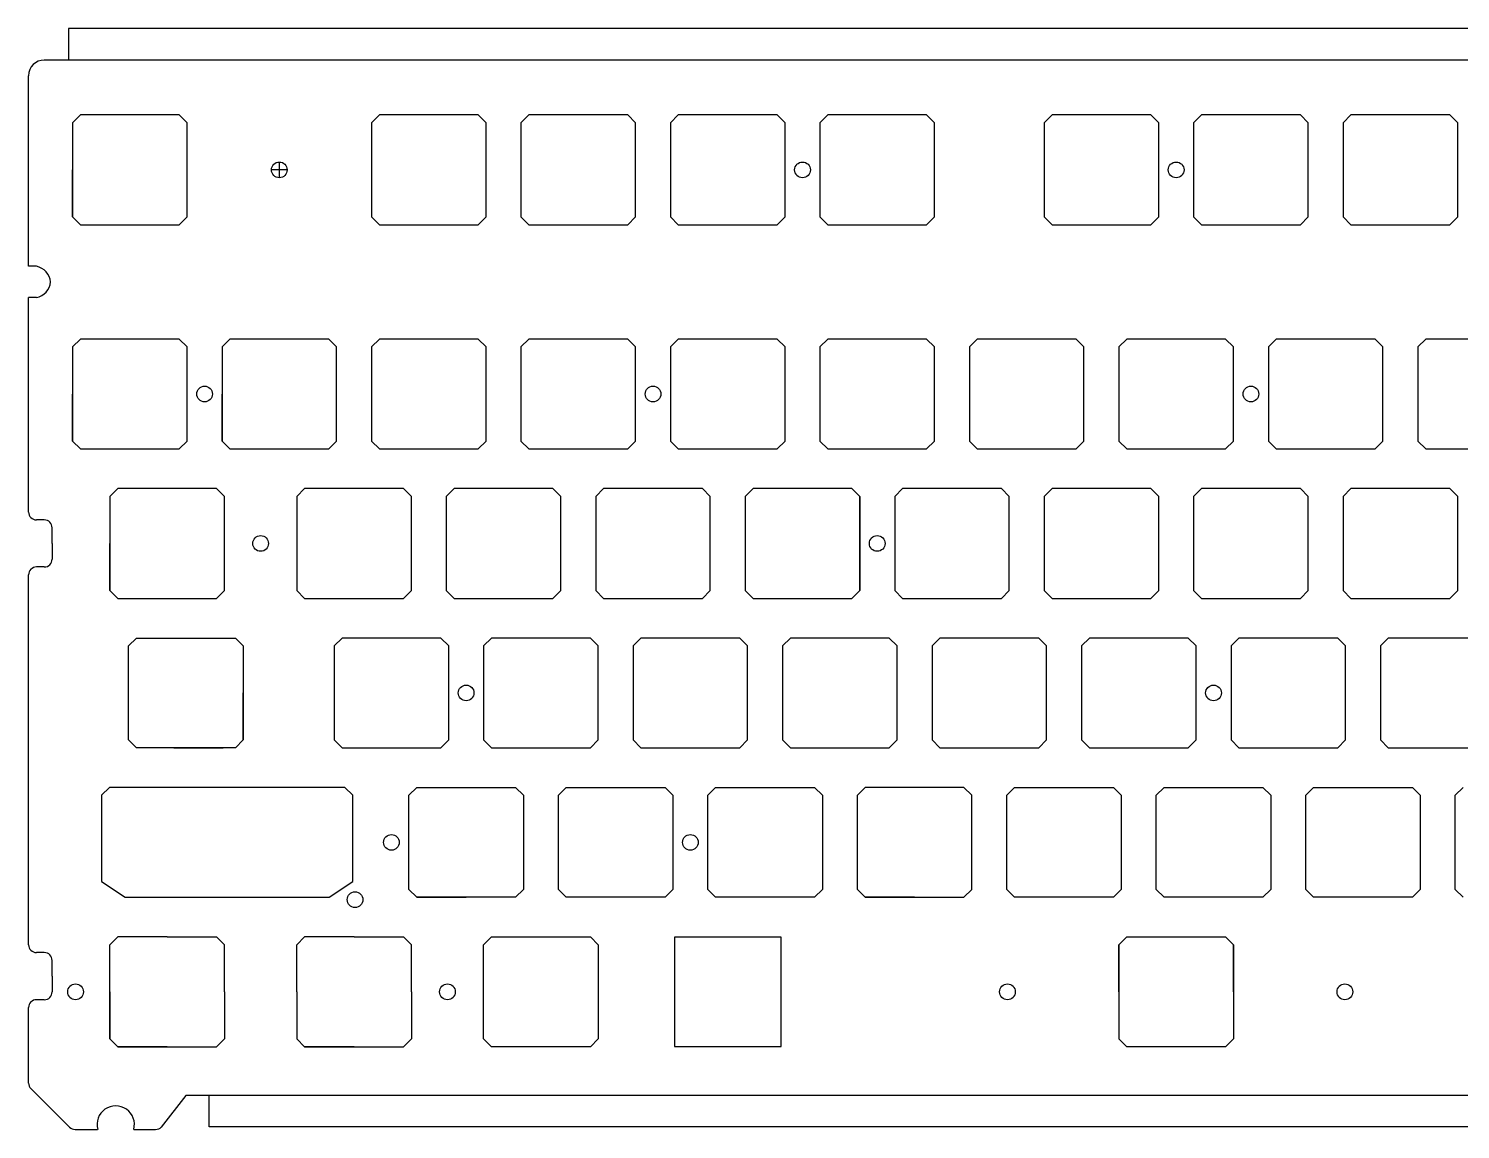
# Model space of a CAD drawing. Header units: millimetres. Extents: x 16 to 375, y 31 to 171.
# Drawn here: x 15.7 to 198.1, y 31 to 171.3 of the extents above; entities that cross this region are included whole.
import ezdxf

# ---------------------------------------------------------------- set-up
doc = ezdxf.new("R2010")
doc.units = ezdxf.units.MM
doc.layers.add('可见 (ISO)', color=7, linetype='Continuous', lineweight=35)

msp = doc.modelspace()

# ---------------------------------------------------------------- linework, layer by layer
at = {"color": 7, "true_color": 0xffffff}
for p, q in [((369.74, 171.32), (20.76, 171.32)), ((20.76, 171.32), (20.76, 167.32)), ((372.84, 167.32), (17.66, 167.32)), ((15.66, 141.03), (15.66, 165.32)), ((48.61, 153.32), (46.61, 153.32)), ((47.61, 154.32), (47.61, 152.32)), ((22.26, 146.32), (34.86, 146.32)), ((22.26, 146.32), (34.86, 146.32)), ((22.26, 146.32), (34.86, 146.32)), ((16.67, 141.03), (15.66, 141.03)), ((15.66, 109.7), (15.66, 137.03)), ((16.67, 137.03), (15.66, 137.03)), ((49.84, 111.7), (49.84, 99.7)), ((121.59, 111.7), (121.59, 99.7)), ((17.66, 108.7), (16.66, 108.7)), ((18.66, 105.7), (18.66, 107.7)), ((18.66, 105.7), (18.66, 103.7)), ((17.66, 102.7), (16.66, 102.7)), ((15.66, 54.55), (15.66, 101.7)), ((28.41, 92.65), (29.41, 93.65)), ((28.41, 92.65), (29.41, 93.65)), ((28.41, 90.65), (28.41, 92.65)), ((28.41, 90.65), (28.41, 92.65)), ((42.01, 79.65), (29.41, 79.65)), ((42.01, 79.65), (29.41, 79.65)), ((37.25, 79.65), (30.95, 79.65)), ((37.25, 79.65), (30.95, 79.65)), ((34.17, 79.65), (40.47, 79.65)), ((34.17, 79.65), (40.47, 79.65)), ((42.01, 79.65), (35.71, 79.65)), ((42.01, 79.65), (35.71, 79.65)), ((55.6, 79.65), (61.9, 79.65)), ((55.6, 79.65), (61.9, 79.65)), ((65.12, 60.6), (71.42, 60.6)), ((65.12, 60.6), (71.42, 60.6)), ((65.12, 60.6), (71.42, 60.6)), ((65.12, 60.6), (71.42, 60.6)), ((65.12, 60.6), (71.42, 60.6)), ((65.12, 60.6), (71.42, 60.6)), ((27.02, 55.55), (26.02, 54.55)), ((29.02, 55.55), (27.02, 55.55)), ((111.56, 55.5), (97.96, 55.5)), ((97.96, 55.5), (97.96, 41.6)), ((111.56, 41.6), (111.56, 55.5)), ((17.66, 53.55), (16.66, 53.55)), ((26.02, 52.55), (26.02, 54.55)), ((18.66, 50.55), (18.66, 52.55)), ((18.66, 50.55), (18.66, 48.55)), ((17.66, 47.55), (16.66, 47.55)), ((15.66, 36.93), (15.66, 46.55)), ((27.02, 41.55), (33.32, 41.55)), ((30.94, 41.55), (35.71, 41.55)), ((50.84, 41.55), (57.14, 41.55)), ((50.84, 41.55), (57.14, 41.55)), ((50.84, 41.55), (57.14, 41.55)), ((97.96, 41.6), (111.56, 41.6)), ((20.87, 31.31), (15.96, 36.23)), ((35.68, 35.35), (32.56, 31.32)), ((354.82, 35.35), (35.68, 35.35)), ((38.68, 31.35), (38.68, 35.35)), ((21.58, 31.02), (24.46, 31.02)), ((29.06, 31.02), (31.85, 31.02)), ((351.82, 31.35), (38.68, 31.35))]:
    msp.add_line(p, q, dxfattribs=at)
at = {"color": 7, "linetype": 'Continuous'}
for p, q in [((22.26, 160.32), (21.26, 159.32)), ((22.26, 160.32), (21.26, 159.32)), ((22.26, 160.32), (21.26, 159.32)), ((21.26, 159.32), (21.26, 147.32)), ((21.26, 159.32), (21.26, 147.32)), ((21.26, 159.32), (21.26, 147.32)), ((34.86, 160.32), (22.26, 160.32)), ((34.86, 160.32), (22.26, 160.32)), ((34.86, 160.32), (22.26, 160.32)), ((35.86, 159.32), (34.86, 160.32)), ((35.86, 159.32), (34.86, 160.32)), ((35.86, 159.32), (34.86, 160.32)), ((35.86, 147.32), (35.86, 159.32)), ((35.86, 147.32), (35.86, 159.32)), ((35.86, 147.32), (35.86, 159.32)), ((60.36, 160.32), (59.36, 159.32)), ((60.36, 160.32), (59.36, 159.32)), ((60.36, 160.32), (59.36, 159.32)), ((59.36, 159.32), (59.36, 147.32)), ((59.36, 159.32), (59.36, 147.32)), ((59.36, 159.32), (59.36, 147.32)), ((72.96, 160.32), (60.36, 160.32)), ((72.96, 160.32), (60.36, 160.32)), ((72.96, 160.32), (60.36, 160.32)), ((73.96, 159.32), (72.96, 160.32)), ((73.96, 159.32), (72.96, 160.32)), ((73.96, 159.32), (72.96, 160.32)), ((73.96, 147.32), (73.96, 159.32)), ((73.96, 147.32), (73.96, 159.32)), ((73.96, 147.32), (73.96, 159.32)), ((79.41, 160.32), (78.41, 159.32)), ((79.41, 160.32), (78.41, 159.32)), ((79.41, 160.32), (78.41, 159.32)), ((78.41, 159.32), (78.41, 147.32)), ((78.41, 159.32), (78.41, 147.32)), ((78.41, 159.32), (78.41, 147.32)), ((92.01, 160.32), (79.41, 160.32)), ((92.01, 160.32), (79.41, 160.32)), ((92.01, 160.32), (79.41, 160.32)), ((93.01, 159.32), (92.01, 160.32)), ((93.01, 159.32), (92.01, 160.32)), ((93.01, 159.32), (92.01, 160.32)), ((93.01, 147.32), (93.01, 159.32)), ((93.01, 147.32), (93.01, 159.32)), ((93.01, 147.32), (93.01, 159.32)), ((98.46, 160.32), (97.46, 159.32)), ((98.46, 160.32), (97.46, 159.32)), ((98.46, 160.32), (97.46, 159.32)), ((97.46, 159.32), (97.46, 147.32)), ((97.46, 159.32), (97.46, 147.32)), ((97.46, 159.32), (97.46, 147.32)), ((111.06, 160.32), (98.46, 160.32)), ((111.06, 160.32), (98.46, 160.32)), ((111.06, 160.32), (98.46, 160.32)), ((112.06, 159.32), (111.06, 160.32)), ((112.06, 159.32), (111.06, 160.32)), ((112.06, 159.32), (111.06, 160.32)), ((112.06, 147.32), (112.06, 159.32)), ((112.06, 147.32), (112.06, 159.32)), ((112.06, 147.32), (112.06, 159.32)), ((117.51, 160.32), (116.51, 159.32)), ((117.51, 160.32), (116.51, 159.32)), ((117.51, 160.32), (116.51, 159.32)), ((116.51, 159.32), (116.51, 147.32)), ((116.51, 159.32), (116.51, 147.32)), ((116.51, 159.32), (116.51, 147.32)), ((130.11, 160.32), (117.51, 160.32)), ((130.11, 160.32), (117.51, 160.32)), ((130.11, 160.32), (117.51, 160.32)), ((131.11, 159.32), (130.11, 160.32)), ((131.11, 159.32), (130.11, 160.32)), ((131.11, 159.32), (130.11, 160.32)), ((131.11, 147.32), (131.11, 159.32)), ((131.11, 147.32), (131.11, 159.32)), ((131.11, 147.32), (131.11, 159.32)), ((146.09, 160.32), (145.09, 159.32)), ((146.09, 160.32), (145.09, 159.32)), ((146.09, 160.32), (145.09, 159.32)), ((145.09, 159.32), (145.09, 147.32)), ((145.09, 159.32), (145.09, 147.32)), ((145.09, 159.32), (145.09, 147.32)), ((158.69, 160.32), (146.09, 160.32)), ((158.69, 160.32), (146.09, 160.32)), ((158.69, 160.32), (146.09, 160.32)), ((159.69, 159.32), (158.69, 160.32)), ((159.69, 159.32), (158.69, 160.32)), ((159.69, 159.32), (158.69, 160.32)), ((159.69, 147.32), (159.69, 159.32)), ((159.69, 147.32), (159.69, 159.32)), ((159.69, 147.32), (159.69, 159.32)), ((165.14, 160.32), (164.14, 159.32)), ((165.14, 160.32), (164.14, 159.32)), ((165.14, 160.32), (164.14, 159.32)), ((164.14, 159.32), (164.14, 147.32)), ((164.14, 159.32), (164.14, 147.32)), ((164.14, 159.32), (164.14, 147.32)), ((177.74, 160.32), (165.14, 160.32)), ((177.74, 160.32), (165.14, 160.32)), ((177.74, 160.32), (165.14, 160.32)), ((178.74, 159.32), (177.74, 160.32)), ((178.74, 159.32), (177.74, 160.32)), ((178.74, 159.32), (177.74, 160.32)), ((178.74, 147.32), (178.74, 159.32)), ((178.74, 147.32), (178.74, 159.32)), ((178.74, 147.32), (178.74, 159.32)), ((184.19, 160.32), (183.19, 159.32)), ((184.19, 160.32), (183.19, 159.32)), ((184.19, 160.32), (183.19, 159.32)), ((183.19, 159.32), (183.19, 147.32)), ((183.19, 159.32), (183.19, 147.32)), ((183.19, 159.32), (183.19, 147.32)), ((196.79, 160.32), (184.19, 160.32)), ((196.79, 160.32), (184.19, 160.32)), ((196.79, 160.32), (184.19, 160.32)), ((197.79, 159.32), (196.79, 160.32)), ((197.79, 159.32), (196.79, 160.32)), ((197.79, 159.32), (196.79, 160.32)), ((197.79, 147.32), (197.79, 159.32)), ((197.79, 147.32), (197.79, 159.32)), ((197.79, 147.32), (197.79, 159.32)), ((21.26, 147.32), (22.26, 146.32)), ((21.26, 147.32), (22.26, 146.32)), ((21.26, 147.32), (22.26, 146.32)), ((34.86, 146.32), (35.86, 147.32)), ((34.86, 146.32), (35.86, 147.32)), ((34.86, 146.32), (35.86, 147.32)), ((59.36, 147.32), (60.36, 146.32)), ((59.36, 147.32), (60.36, 146.32)), ((59.36, 147.32), (60.36, 146.32)), ((60.36, 146.32), (72.96, 146.32)), ((60.36, 146.32), (72.96, 146.32)), ((60.36, 146.32), (72.96, 146.32)), ((72.96, 146.32), (73.96, 147.32)), ((72.96, 146.32), (73.96, 147.32)), ((72.96, 146.32), (73.96, 147.32)), ((78.41, 147.32), (79.41, 146.32)), ((78.41, 147.32), (79.41, 146.32)), ((78.41, 147.32), (79.41, 146.32)), ((79.41, 146.32), (92.01, 146.32)), ((79.41, 146.32), (92.01, 146.32)), ((79.41, 146.32), (92.01, 146.32)), ((92.01, 146.32), (93.01, 147.32)), ((92.01, 146.32), (93.01, 147.32)), ((92.01, 146.32), (93.01, 147.32)), ((97.46, 147.32), (98.46, 146.32)), ((97.46, 147.32), (98.46, 146.32)), ((97.46, 147.32), (98.46, 146.32)), ((98.46, 146.32), (111.06, 146.32)), ((98.46, 146.32), (111.06, 146.32)), ((98.46, 146.32), (111.06, 146.32)), ((111.06, 146.32), (112.06, 147.32)), ((111.06, 146.32), (112.06, 147.32)), ((111.06, 146.32), (112.06, 147.32)), ((116.51, 147.32), (117.51, 146.32)), ((116.51, 147.32), (117.51, 146.32)), ((116.51, 147.32), (117.51, 146.32)), ((117.51, 146.32), (130.11, 146.32)), ((117.51, 146.32), (130.11, 146.32)), ((117.51, 146.32), (130.11, 146.32)), ((130.11, 146.32), (131.11, 147.32)), ((130.11, 146.32), (131.11, 147.32)), ((130.11, 146.32), (131.11, 147.32)), ((145.09, 147.32), (146.09, 146.32)), ((145.09, 147.32), (146.09, 146.32)), ((145.09, 147.32), (146.09, 146.32)), ((146.09, 146.32), (158.69, 146.32)), ((146.09, 146.32), (158.69, 146.32)), ((146.09, 146.32), (158.69, 146.32)), ((158.69, 146.32), (159.69, 147.32)), ((158.69, 146.32), (159.69, 147.32)), ((158.69, 146.32), (159.69, 147.32)), ((164.14, 147.32), (165.14, 146.32)), ((164.14, 147.32), (165.14, 146.32)), ((164.14, 147.32), (165.14, 146.32)), ((165.14, 146.32), (177.74, 146.32)), ((165.14, 146.32), (177.74, 146.32)), ((165.14, 146.32), (177.74, 146.32)), ((177.74, 146.32), (178.74, 147.32)), ((177.74, 146.32), (178.74, 147.32)), ((177.74, 146.32), (178.74, 147.32)), ((183.19, 147.32), (184.19, 146.32)), ((183.19, 147.32), (184.19, 146.32)), ((183.19, 147.32), (184.19, 146.32)), ((184.19, 146.32), (196.79, 146.32)), ((184.19, 146.32), (196.79, 146.32)), ((184.19, 146.32), (196.79, 146.32)), ((196.79, 146.32), (197.79, 147.32)), ((196.79, 146.32), (197.79, 147.32)), ((196.79, 146.32), (197.79, 147.32)), ((22.26, 131.75), (21.26, 130.75)), ((22.26, 131.75), (21.26, 130.75)), ((22.26, 131.75), (21.26, 130.75)), ((34.86, 131.75), (22.26, 131.75)), ((34.86, 131.75), (22.26, 131.75)), ((34.86, 131.75), (22.26, 131.75)), ((35.86, 130.75), (34.86, 131.75)), ((35.86, 130.75), (34.86, 131.75)), ((35.86, 130.75), (34.86, 131.75)), ((41.31, 131.75), (40.31, 130.75)), ((41.31, 131.75), (40.31, 130.75)), ((41.31, 131.75), (40.31, 130.75)), ((53.91, 131.75), (41.31, 131.75)), ((53.91, 131.75), (41.31, 131.75)), ((53.91, 131.75), (41.31, 131.75)), ((54.91, 130.75), (53.91, 131.75)), ((54.91, 130.75), (53.91, 131.75)), ((54.91, 130.75), (53.91, 131.75)), ((60.36, 131.75), (59.36, 130.75)), ((60.36, 131.75), (59.36, 130.75)), ((60.36, 131.75), (59.36, 130.75)), ((72.96, 131.75), (60.36, 131.75)), ((72.96, 131.75), (60.36, 131.75)), ((72.96, 131.75), (60.36, 131.75)), ((73.96, 130.75), (72.96, 131.75)), ((73.96, 130.75), (72.96, 131.75)), ((73.96, 130.75), (72.96, 131.75)), ((79.41, 131.75), (78.41, 130.75)), ((79.41, 131.75), (78.41, 130.75)), ((79.41, 131.75), (78.41, 130.75)), ((92.01, 131.75), (79.41, 131.75)), ((92.01, 131.75), (79.41, 131.75)), ((92.01, 131.75), (79.41, 131.75)), ((93.01, 130.75), (92.01, 131.75)), ((93.01, 130.75), (92.01, 131.75)), ((93.01, 130.75), (92.01, 131.75)), ((98.46, 131.75), (97.46, 130.75)), ((98.46, 131.75), (97.46, 130.75)), ((98.46, 131.75), (97.46, 130.75)), ((111.06, 131.75), (98.46, 131.75)), ((111.06, 131.75), (98.46, 131.75)), ((111.06, 131.75), (98.46, 131.75)), ((112.06, 130.75), (111.06, 131.75)), ((112.06, 130.75), (111.06, 131.75)), ((112.06, 130.75), (111.06, 131.75)), ((117.51, 131.75), (116.51, 130.75)), ((117.51, 131.75), (116.51, 130.75)), ((117.51, 131.75), (116.51, 130.75)), ((130.11, 131.75), (117.51, 131.75)), ((130.11, 131.75), (117.51, 131.75)), ((130.11, 131.75), (117.51, 131.75)), ((131.11, 130.75), (130.11, 131.75)), ((131.11, 130.75), (130.11, 131.75)), ((131.11, 130.75), (130.11, 131.75)), ((136.56, 131.75), (135.56, 130.75)), ((136.56, 131.75), (135.56, 130.75)), ((136.56, 131.75), (135.56, 130.75)), ((149.16, 131.75), (136.56, 131.75)), ((149.16, 131.75), (136.56, 131.75)), ((149.16, 131.75), (136.56, 131.75)), ((150.16, 130.75), (149.16, 131.75)), ((150.16, 130.75), (149.16, 131.75)), ((150.16, 130.75), (149.16, 131.75)), ((155.61, 131.75), (154.61, 130.75)), ((155.61, 131.75), (154.61, 130.75)), ((155.61, 131.75), (154.61, 130.75)), ((168.21, 131.75), (155.61, 131.75)), ((168.21, 131.75), (155.61, 131.75)), ((168.21, 131.75), (155.61, 131.75)), ((169.21, 130.75), (168.21, 131.75)), ((169.21, 130.75), (168.21, 131.75)), ((169.21, 130.75), (168.21, 131.75)), ((174.66, 131.75), (173.66, 130.75)), ((174.66, 131.75), (173.66, 130.75)), ((174.66, 131.75), (173.66, 130.75)), ((187.26, 131.75), (174.66, 131.75)), ((187.26, 131.75), (174.66, 131.75)), ((187.26, 131.75), (174.66, 131.75)), ((188.26, 130.75), (187.26, 131.75)), ((188.26, 130.75), (187.26, 131.75)), ((188.26, 130.75), (187.26, 131.75)), ((193.71, 131.75), (192.71, 130.75)), ((193.71, 131.75), (192.71, 130.75)), ((193.71, 131.75), (192.71, 130.75)), ((206.31, 131.75), (193.71, 131.75)), ((206.31, 131.75), (193.71, 131.75)), ((206.31, 131.75), (193.71, 131.75)), ((21.26, 130.75), (21.26, 118.75)), ((21.26, 130.75), (21.26, 118.75)), ((21.26, 130.75), (21.26, 118.75)), ((35.86, 118.75), (35.86, 130.75)), ((35.86, 118.75), (35.86, 130.75)), ((35.86, 118.75), (35.86, 130.75)), ((40.31, 130.75), (40.31, 118.75)), ((40.31, 130.75), (40.31, 118.75)), ((40.31, 130.75), (40.31, 118.75)), ((54.91, 118.75), (54.91, 130.75)), ((54.91, 118.75), (54.91, 130.75)), ((54.91, 118.75), (54.91, 130.75)), ((59.36, 130.75), (59.36, 118.75)), ((59.36, 130.75), (59.36, 118.75)), ((59.36, 130.75), (59.36, 118.75)), ((73.96, 118.75), (73.96, 130.75)), ((73.96, 118.75), (73.96, 130.75)), ((73.96, 118.75), (73.96, 130.75)), ((78.41, 130.75), (78.41, 118.75)), ((78.41, 130.75), (78.41, 118.75)), ((78.41, 130.75), (78.41, 118.75)), ((93.01, 118.75), (93.01, 130.75)), ((93.01, 118.75), (93.01, 130.75)), ((93.01, 118.75), (93.01, 130.75)), ((97.46, 130.75), (97.46, 118.75)), ((97.46, 130.75), (97.46, 118.75)), ((97.46, 130.75), (97.46, 118.75)), ((112.06, 118.75), (112.06, 130.75)), ((112.06, 118.75), (112.06, 130.75)), ((112.06, 118.75), (112.06, 130.75)), ((116.51, 130.75), (116.51, 118.75)), ((116.51, 130.75), (116.51, 118.75)), ((116.51, 130.75), (116.51, 118.75)), ((131.11, 118.75), (131.11, 130.75)), ((131.11, 118.75), (131.11, 130.75)), ((131.11, 118.75), (131.11, 130.75)), ((135.56, 130.75), (135.56, 118.75)), ((135.56, 130.75), (135.56, 118.75)), ((135.56, 130.75), (135.56, 118.75)), ((150.16, 118.75), (150.16, 130.75)), ((150.16, 118.75), (150.16, 130.75)), ((150.16, 118.75), (150.16, 130.75)), ((154.61, 130.75), (154.61, 118.75)), ((154.61, 130.75), (154.61, 118.75)), ((154.61, 130.75), (154.61, 118.75)), ((169.21, 118.75), (169.21, 130.75)), ((169.21, 118.75), (169.21, 130.75)), ((169.21, 118.75), (169.21, 130.75)), ((173.66, 130.75), (173.66, 118.75)), ((173.66, 130.75), (173.66, 118.75)), ((173.66, 130.75), (173.66, 118.75)), ((188.26, 118.75), (188.26, 130.75)), ((188.26, 118.75), (188.26, 130.75)), ((188.26, 118.75), (188.26, 130.75)), ((192.71, 130.75), (192.71, 118.75)), ((192.71, 130.75), (192.71, 118.75)), ((192.71, 130.75), (192.71, 118.75)), ((21.26, 118.75), (22.26, 117.75)), ((21.26, 118.75), (22.26, 117.75)), ((21.26, 118.75), (22.26, 117.75)), ((34.86, 117.75), (35.86, 118.75)), ((34.86, 117.75), (35.86, 118.75)), ((34.86, 117.75), (35.86, 118.75)), ((40.31, 118.75), (41.31, 117.75)), ((40.31, 118.75), (41.31, 117.75)), ((40.31, 118.75), (41.31, 117.75)), ((53.91, 117.75), (54.91, 118.75)), ((53.91, 117.75), (54.91, 118.75)), ((53.91, 117.75), (54.91, 118.75)), ((59.36, 118.75), (60.36, 117.75)), ((59.36, 118.75), (60.36, 117.75)), ((59.36, 118.75), (60.36, 117.75)), ((72.96, 117.75), (73.96, 118.75)), ((72.96, 117.75), (73.96, 118.75)), ((72.96, 117.75), (73.96, 118.75)), ((78.41, 118.75), (79.41, 117.75)), ((78.41, 118.75), (79.41, 117.75)), ((78.41, 118.75), (79.41, 117.75)), ((92.01, 117.75), (93.01, 118.75)), ((92.01, 117.75), (93.01, 118.75)), ((92.01, 117.75), (93.01, 118.75)), ((97.46, 118.75), (98.46, 117.75)), ((97.46, 118.75), (98.46, 117.75)), ((97.46, 118.75), (98.46, 117.75)), ((111.06, 117.75), (112.06, 118.75)), ((111.06, 117.75), (112.06, 118.75)), ((111.06, 117.75), (112.06, 118.75)), ((116.51, 118.75), (117.51, 117.75)), ((116.51, 118.75), (117.51, 117.75)), ((116.51, 118.75), (117.51, 117.75)), ((130.11, 117.75), (131.11, 118.75)), ((130.11, 117.75), (131.11, 118.75)), ((130.11, 117.75), (131.11, 118.75)), ((135.56, 118.75), (136.56, 117.75)), ((135.56, 118.75), (136.56, 117.75)), ((135.56, 118.75), (136.56, 117.75)), ((149.16, 117.75), (150.16, 118.75)), ((149.16, 117.75), (150.16, 118.75)), ((149.16, 117.75), (150.16, 118.75)), ((154.61, 118.75), (155.61, 117.75)), ((154.61, 118.75), (155.61, 117.75)), ((154.61, 118.75), (155.61, 117.75)), ((168.21, 117.75), (169.21, 118.75)), ((168.21, 117.75), (169.21, 118.75)), ((168.21, 117.75), (169.21, 118.75)), ((173.66, 118.75), (174.66, 117.75)), ((173.66, 118.75), (174.66, 117.75)), ((173.66, 118.75), (174.66, 117.75)), ((187.26, 117.75), (188.26, 118.75)), ((187.26, 117.75), (188.26, 118.75)), ((187.26, 117.75), (188.26, 118.75)), ((192.71, 118.75), (193.71, 117.75)), ((192.71, 118.75), (193.71, 117.75)), ((192.71, 118.75), (193.71, 117.75)), ((22.26, 117.75), (34.86, 117.75)), ((22.26, 117.75), (34.86, 117.75)), ((22.26, 117.75), (34.86, 117.75)), ((41.31, 117.75), (53.91, 117.75)), ((41.31, 117.75), (53.91, 117.75)), ((41.31, 117.75), (53.91, 117.75)), ((60.36, 117.75), (72.96, 117.75)), ((60.36, 117.75), (72.96, 117.75)), ((60.36, 117.75), (72.96, 117.75)), ((79.41, 117.75), (92.01, 117.75)), ((79.41, 117.75), (92.01, 117.75)), ((79.41, 117.75), (92.01, 117.75)), ((98.46, 117.75), (111.06, 117.75)), ((98.46, 117.75), (111.06, 117.75)), ((98.46, 117.75), (111.06, 117.75)), ((117.51, 117.75), (130.11, 117.75)), ((117.51, 117.75), (130.11, 117.75)), ((117.51, 117.75), (130.11, 117.75)), ((136.56, 117.75), (149.16, 117.75)), ((136.56, 117.75), (149.16, 117.75)), ((136.56, 117.75), (149.16, 117.75)), ((155.61, 117.75), (168.21, 117.75)), ((155.61, 117.75), (168.21, 117.75)), ((155.61, 117.75), (168.21, 117.75)), ((174.66, 117.75), (187.26, 117.75)), ((174.66, 117.75), (187.26, 117.75)), ((174.66, 117.75), (187.26, 117.75)), ((193.71, 117.75), (206.31, 117.75)), ((193.71, 117.75), (206.31, 117.75)), ((193.71, 117.75), (206.31, 117.75)), ((27.02, 112.7), (26.02, 111.7)), ((27.02, 112.7), (26.02, 111.7)), ((27.02, 112.7), (26.02, 111.7)), ((26.02, 111.7), (26.02, 99.7)), ((26.02, 111.7), (26.02, 99.7)), ((26.02, 111.7), (26.02, 99.7)), ((39.62, 112.7), (27.02, 112.7)), ((39.62, 112.7), (27.02, 112.7)), ((39.62, 112.7), (27.02, 112.7)), ((40.62, 111.7), (39.62, 112.7)), ((40.62, 111.7), (39.62, 112.7)), ((40.62, 111.7), (39.62, 112.7)), ((40.62, 99.7), (40.62, 111.7)), ((40.62, 99.7), (40.62, 111.7)), ((40.62, 99.7), (40.62, 111.7)), ((50.84, 112.7), (49.84, 111.7)), ((50.84, 112.7), (49.84, 111.7)), ((50.84, 112.7), (49.84, 111.7)), ((49.84, 111.7), (49.84, 99.7)), ((49.84, 111.7), (49.84, 99.7)), ((63.44, 112.7), (50.84, 112.7)), ((63.44, 112.7), (50.84, 112.7)), ((63.44, 112.7), (50.84, 112.7)), ((64.44, 111.7), (63.44, 112.7)), ((64.44, 111.7), (63.44, 112.7)), ((64.44, 111.7), (63.44, 112.7)), ((64.44, 99.7), (64.44, 111.7)), ((64.44, 99.7), (64.44, 111.7)), ((64.44, 99.7), (64.44, 111.7)), ((69.89, 112.7), (68.89, 111.7)), ((69.89, 112.7), (68.89, 111.7)), ((69.89, 112.7), (68.89, 111.7)), ((68.89, 111.7), (68.89, 99.7)), ((68.89, 111.7), (68.89, 99.7)), ((68.89, 111.7), (68.89, 99.7)), ((82.49, 112.7), (69.89, 112.7)), ((82.49, 112.7), (69.89, 112.7)), ((82.49, 112.7), (69.89, 112.7)), ((83.49, 111.7), (82.49, 112.7)), ((83.49, 111.7), (82.49, 112.7)), ((83.49, 111.7), (82.49, 112.7)), ((83.49, 99.7), (83.49, 111.7)), ((83.49, 99.7), (83.49, 111.7)), ((83.49, 99.7), (83.49, 111.7)), ((88.94, 112.7), (87.94, 111.7)), ((88.94, 112.7), (87.94, 111.7)), ((88.94, 112.7), (87.94, 111.7)), ((87.94, 111.7), (87.94, 99.7)), ((87.94, 111.7), (87.94, 99.7)), ((87.94, 111.7), (87.94, 99.7)), ((101.54, 112.7), (88.94, 112.7)), ((101.54, 112.7), (88.94, 112.7)), ((101.54, 112.7), (88.94, 112.7)), ((102.54, 111.7), (101.54, 112.7)), ((102.54, 111.7), (101.54, 112.7)), ((102.54, 111.7), (101.54, 112.7)), ((102.54, 99.7), (102.54, 111.7)), ((102.54, 99.7), (102.54, 111.7)), ((102.54, 99.7), (102.54, 111.7)), ((107.99, 112.7), (106.99, 111.7)), ((107.99, 112.7), (106.99, 111.7)), ((107.99, 112.7), (106.99, 111.7)), ((106.99, 111.7), (106.99, 99.7)), ((106.99, 111.7), (106.99, 99.7)), ((106.99, 111.7), (106.99, 99.7)), ((120.59, 112.7), (107.99, 112.7)), ((120.59, 112.7), (107.99, 112.7)), ((120.59, 112.7), (107.99, 112.7)), ((121.59, 111.7), (120.59, 112.7)), ((121.59, 111.7), (120.59, 112.7)), ((121.59, 111.7), (120.59, 112.7)), ((121.59, 99.7), (121.59, 111.7)), ((121.59, 99.7), (121.59, 111.7)), ((127.04, 112.7), (126.04, 111.7)), ((127.04, 112.7), (126.04, 111.7)), ((127.04, 112.7), (126.04, 111.7)), ((126.04, 111.7), (126.04, 99.7)), ((126.04, 111.7), (126.04, 99.7)), ((126.04, 111.7), (126.04, 99.7)), ((139.64, 112.7), (127.04, 112.7)), ((139.64, 112.7), (127.04, 112.7)), ((139.64, 112.7), (127.04, 112.7)), ((140.64, 111.7), (139.64, 112.7)), ((140.64, 111.7), (139.64, 112.7)), ((140.64, 111.7), (139.64, 112.7)), ((140.64, 99.7), (140.64, 111.7)), ((140.64, 99.7), (140.64, 111.7)), ((140.64, 99.7), (140.64, 111.7)), ((146.09, 112.7), (145.09, 111.7)), ((146.09, 112.7), (145.09, 111.7)), ((146.09, 112.7), (145.09, 111.7)), ((145.09, 111.7), (145.09, 99.7)), ((145.09, 111.7), (145.09, 99.7)), ((145.09, 111.7), (145.09, 99.7)), ((158.69, 112.7), (146.09, 112.7)), ((158.69, 112.7), (146.09, 112.7)), ((158.69, 112.7), (146.09, 112.7)), ((159.69, 111.7), (158.69, 112.7)), ((159.69, 111.7), (158.69, 112.7)), ((159.69, 111.7), (158.69, 112.7)), ((159.69, 99.7), (159.69, 111.7)), ((159.69, 99.7), (159.69, 111.7)), ((159.69, 99.7), (159.69, 111.7)), ((165.14, 112.7), (164.14, 111.7)), ((165.14, 112.7), (164.14, 111.7)), ((165.14, 112.7), (164.14, 111.7)), ((164.14, 111.7), (164.14, 99.7)), ((164.14, 111.7), (164.14, 99.7)), ((164.14, 111.7), (164.14, 99.7)), ((177.74, 112.7), (165.14, 112.7)), ((177.74, 112.7), (165.14, 112.7)), ((177.74, 112.7), (165.14, 112.7)), ((178.74, 111.7), (177.74, 112.7)), ((178.74, 111.7), (177.74, 112.7)), ((178.74, 111.7), (177.74, 112.7)), ((178.74, 99.7), (178.74, 111.7)), ((178.74, 99.7), (178.74, 111.7)), ((178.74, 99.7), (178.74, 111.7)), ((184.19, 112.7), (183.19, 111.7)), ((184.19, 112.7), (183.19, 111.7)), ((184.19, 112.7), (183.19, 111.7)), ((183.19, 111.7), (183.19, 99.7)), ((183.19, 111.7), (183.19, 99.7)), ((183.19, 111.7), (183.19, 99.7)), ((196.79, 112.7), (184.19, 112.7)), ((196.79, 112.7), (184.19, 112.7)), ((196.79, 112.7), (184.19, 112.7)), ((197.79, 111.7), (196.79, 112.7)), ((197.79, 111.7), (196.79, 112.7)), ((197.79, 111.7), (196.79, 112.7)), ((197.79, 99.7), (197.79, 111.7)), ((197.79, 99.7), (197.79, 111.7)), ((197.79, 99.7), (197.79, 111.7)), ((26.02, 99.7), (27.02, 98.7)), ((26.02, 99.7), (27.02, 98.7)), ((26.02, 99.7), (27.02, 98.7)), ((39.62, 98.7), (40.62, 99.7)), ((39.62, 98.7), (40.62, 99.7)), ((39.62, 98.7), (40.62, 99.7)), ((49.84, 99.7), (50.84, 98.7)), ((49.84, 99.7), (50.84, 98.7)), ((49.84, 99.7), (50.84, 98.7)), ((63.44, 98.7), (64.44, 99.7)), ((63.44, 98.7), (64.44, 99.7)), ((63.44, 98.7), (64.44, 99.7)), ((68.89, 99.7), (69.89, 98.7)), ((68.89, 99.7), (69.89, 98.7)), ((68.89, 99.7), (69.89, 98.7)), ((69.89, 98.7), (82.49, 98.7)), ((69.89, 98.7), (82.49, 98.7)), ((69.89, 98.7), (82.49, 98.7)), ((82.49, 98.7), (83.49, 99.7)), ((82.49, 98.7), (83.49, 99.7)), ((82.49, 98.7), (83.49, 99.7)), ((87.94, 99.7), (88.94, 98.7)), ((87.94, 99.7), (88.94, 98.7)), ((87.94, 99.7), (88.94, 98.7)), ((88.94, 98.7), (101.54, 98.7)), ((88.94, 98.7), (101.54, 98.7)), ((88.94, 98.7), (101.54, 98.7)), ((101.54, 98.7), (102.54, 99.7)), ((101.54, 98.7), (102.54, 99.7)), ((101.54, 98.7), (102.54, 99.7)), ((106.99, 99.7), (107.99, 98.7)), ((106.99, 99.7), (107.99, 98.7)), ((106.99, 99.7), (107.99, 98.7)), ((107.99, 98.7), (120.59, 98.7)), ((107.99, 98.7), (120.59, 98.7)), ((107.99, 98.7), (120.59, 98.7)), ((120.59, 98.7), (121.59, 99.7)), ((120.59, 98.7), (121.59, 99.7)), ((120.59, 98.7), (121.59, 99.7)), ((126.04, 99.7), (127.04, 98.7)), ((126.04, 99.7), (127.04, 98.7)), ((126.04, 99.7), (127.04, 98.7)), ((127.04, 98.7), (139.64, 98.7)), ((127.04, 98.7), (139.64, 98.7)), ((127.04, 98.7), (139.64, 98.7)), ((139.64, 98.7), (140.64, 99.7)), ((139.64, 98.7), (140.64, 99.7)), ((139.64, 98.7), (140.64, 99.7)), ((145.09, 99.7), (146.09, 98.7)), ((145.09, 99.7), (146.09, 98.7)), ((145.09, 99.7), (146.09, 98.7)), ((146.09, 98.7), (158.69, 98.7)), ((146.09, 98.7), (158.69, 98.7)), ((146.09, 98.7), (158.69, 98.7)), ((158.69, 98.7), (159.69, 99.7)), ((158.69, 98.7), (159.69, 99.7)), ((158.69, 98.7), (159.69, 99.7)), ((164.14, 99.7), (165.14, 98.7)), ((164.14, 99.7), (165.14, 98.7)), ((164.14, 99.7), (165.14, 98.7)), ((165.14, 98.7), (177.74, 98.7)), ((165.14, 98.7), (177.74, 98.7)), ((165.14, 98.7), (177.74, 98.7)), ((177.74, 98.7), (178.74, 99.7)), ((177.74, 98.7), (178.74, 99.7)), ((177.74, 98.7), (178.74, 99.7)), ((183.19, 99.7), (184.19, 98.7)), ((183.19, 99.7), (184.19, 98.7)), ((183.19, 99.7), (184.19, 98.7)), ((184.19, 98.7), (196.79, 98.7)), ((184.19, 98.7), (196.79, 98.7)), ((184.19, 98.7), (196.79, 98.7)), ((196.79, 98.7), (197.79, 99.7)), ((196.79, 98.7), (197.79, 99.7)), ((196.79, 98.7), (197.79, 99.7)), ((29.41, 93.65), (42.01, 93.65)), ((42.01, 93.65), (43.01, 92.65)), ((42.01, 93.65), (43.01, 92.65)), ((55.6, 93.65), (54.6, 92.65)), ((55.6, 93.65), (54.6, 92.65)), ((55.6, 93.65), (54.6, 92.65)), ((68.2, 93.65), (55.6, 93.65)), ((69.2, 92.65), (68.2, 93.65)), ((69.2, 92.65), (68.2, 93.65)), ((69.2, 92.65), (68.2, 93.65)), ((74.65, 93.65), (73.65, 92.65)), ((74.65, 93.65), (73.65, 92.65)), ((74.65, 93.65), (73.65, 92.65)), ((87.25, 93.65), (74.65, 93.65)), ((87.25, 93.65), (74.65, 93.65)), ((87.25, 93.65), (74.65, 93.65)), ((88.25, 92.65), (87.25, 93.65)), ((88.25, 92.65), (87.25, 93.65)), ((88.25, 92.65), (87.25, 93.65)), ((93.7, 93.65), (92.7, 92.65)), ((93.7, 93.65), (92.7, 92.65)), ((93.7, 93.65), (92.7, 92.65)), ((106.3, 93.65), (93.7, 93.65)), ((106.3, 93.65), (93.7, 93.65)), ((106.3, 93.65), (93.7, 93.65)), ((107.3, 92.65), (106.3, 93.65)), ((107.3, 92.65), (106.3, 93.65)), ((107.3, 92.65), (106.3, 93.65)), ((112.75, 93.65), (111.75, 92.65)), ((112.75, 93.65), (111.75, 92.65)), ((112.75, 93.65), (111.75, 92.65)), ((125.35, 93.65), (112.75, 93.65)), ((125.35, 93.65), (112.75, 93.65)), ((125.35, 93.65), (112.75, 93.65)), ((126.35, 92.65), (125.35, 93.65)), ((126.35, 92.65), (125.35, 93.65)), ((126.35, 92.65), (125.35, 93.65)), ((131.8, 93.65), (130.8, 92.65)), ((131.8, 93.65), (130.8, 92.65)), ((131.8, 93.65), (130.8, 92.65)), ((144.4, 93.65), (131.8, 93.65)), ((144.4, 93.65), (131.8, 93.65)), ((144.4, 93.65), (131.8, 93.65)), ((145.4, 92.65), (144.4, 93.65)), ((145.4, 92.65), (144.4, 93.65)), ((145.4, 92.65), (144.4, 93.65)), ((150.85, 93.65), (149.85, 92.65)), ((150.85, 93.65), (149.85, 92.65)), ((150.85, 93.65), (149.85, 92.65)), ((163.45, 93.65), (150.85, 93.65)), ((163.45, 93.65), (150.85, 93.65)), ((163.45, 93.65), (150.85, 93.65)), ((164.45, 92.65), (163.45, 93.65)), ((164.45, 92.65), (163.45, 93.65)), ((164.45, 92.65), (163.45, 93.65)), ((169.9, 93.65), (168.9, 92.65)), ((169.9, 93.65), (168.9, 92.65)), ((169.9, 93.65), (168.9, 92.65)), ((182.5, 93.65), (169.9, 93.65)), ((182.5, 93.65), (169.9, 93.65)), ((182.5, 93.65), (169.9, 93.65)), ((183.5, 92.65), (182.5, 93.65)), ((183.5, 92.65), (182.5, 93.65)), ((183.5, 92.65), (182.5, 93.65)), ((188.95, 93.65), (187.95, 92.65)), ((188.95, 93.65), (187.95, 92.65)), ((188.95, 93.65), (187.95, 92.65)), ((201.55, 93.65), (188.95, 93.65)), ((201.55, 93.65), (188.95, 93.65)), ((201.55, 93.65), (188.95, 93.65)), ((43.01, 92.65), (43.01, 80.65)), ((43.01, 92.65), (43.01, 80.65)), ((54.6, 92.65), (54.6, 80.65)), ((54.6, 92.65), (54.6, 80.65)), ((54.6, 92.65), (54.6, 80.65)), ((69.2, 80.65), (69.2, 92.65)), ((69.2, 80.65), (69.2, 92.65)), ((69.2, 80.65), (69.2, 92.65)), ((73.65, 92.65), (73.65, 80.65)), ((73.65, 92.65), (73.65, 80.65)), ((73.65, 92.65), (73.65, 80.65)), ((88.25, 80.65), (88.25, 92.65)), ((88.25, 80.65), (88.25, 92.65)), ((88.25, 80.65), (88.25, 92.65)), ((92.7, 92.65), (92.7, 80.65)), ((92.7, 92.65), (92.7, 80.65)), ((92.7, 92.65), (92.7, 80.65)), ((107.3, 80.65), (107.3, 92.65)), ((107.3, 80.65), (107.3, 92.65)), ((107.3, 80.65), (107.3, 92.65)), ((111.75, 92.65), (111.75, 80.65)), ((111.75, 92.65), (111.75, 80.65)), ((111.75, 92.65), (111.75, 80.65)), ((126.35, 80.65), (126.35, 92.65)), ((126.35, 80.65), (126.35, 92.65)), ((126.35, 80.65), (126.35, 92.65)), ((130.8, 92.65), (130.8, 80.65)), ((130.8, 92.65), (130.8, 80.65)), ((130.8, 92.65), (130.8, 80.65)), ((145.4, 80.65), (145.4, 92.65)), ((145.4, 80.65), (145.4, 92.65)), ((145.4, 80.65), (145.4, 92.65)), ((149.85, 92.65), (149.85, 80.65)), ((149.85, 92.65), (149.85, 80.65)), ((149.85, 92.65), (149.85, 80.65)), ((164.45, 80.65), (164.45, 92.65)), ((164.45, 80.65), (164.45, 92.65)), ((164.45, 80.65), (164.45, 92.65)), ((168.9, 92.65), (168.9, 80.65)), ((168.9, 92.65), (168.9, 80.65)), ((168.9, 92.65), (168.9, 80.65)), ((183.5, 80.65), (183.5, 92.65)), ((183.5, 80.65), (183.5, 92.65)), ((183.5, 80.65), (183.5, 92.65)), ((187.95, 92.65), (187.95, 80.65)), ((187.95, 92.65), (187.95, 80.65)), ((187.95, 92.65), (187.95, 80.65)), ((28.41, 80.65), (28.41, 90.65)), ((28.41, 80.65), (28.41, 90.65)), ((29.41, 79.65), (28.41, 80.65)), ((29.41, 79.65), (28.41, 80.65)), ((43.01, 80.65), (42.01, 79.65)), ((43.01, 80.65), (42.01, 79.65)), ((54.6, 80.65), (55.6, 79.65)), ((54.6, 80.65), (55.6, 79.65)), ((54.6, 80.65), (55.6, 79.65)), ((68.2, 79.65), (69.2, 80.65)), ((68.2, 79.65), (69.2, 80.65)), ((68.2, 79.65), (69.2, 80.65)), ((73.65, 80.65), (74.65, 79.65)), ((73.65, 80.65), (74.65, 79.65)), ((73.65, 80.65), (74.65, 79.65)), ((87.25, 79.65), (88.25, 80.65)), ((87.25, 79.65), (88.25, 80.65)), ((87.25, 79.65), (88.25, 80.65)), ((92.7, 80.65), (93.7, 79.65)), ((92.7, 80.65), (93.7, 79.65)), ((92.7, 80.65), (93.7, 79.65)), ((106.3, 79.65), (107.3, 80.65)), ((106.3, 79.65), (107.3, 80.65)), ((106.3, 79.65), (107.3, 80.65)), ((111.75, 80.65), (112.75, 79.65)), ((111.75, 80.65), (112.75, 79.65)), ((111.75, 80.65), (112.75, 79.65)), ((125.35, 79.65), (126.35, 80.65)), ((125.35, 79.65), (126.35, 80.65)), ((125.35, 79.65), (126.35, 80.65)), ((130.8, 80.65), (131.8, 79.65)), ((130.8, 80.65), (131.8, 79.65)), ((130.8, 80.65), (131.8, 79.65)), ((144.4, 79.65), (145.4, 80.65)), ((144.4, 79.65), (145.4, 80.65)), ((144.4, 79.65), (145.4, 80.65)), ((149.85, 80.65), (150.85, 79.65)), ((149.85, 80.65), (150.85, 79.65)), ((149.85, 80.65), (150.85, 79.65)), ((163.45, 79.65), (164.45, 80.65)), ((163.45, 79.65), (164.45, 80.65)), ((163.45, 79.65), (164.45, 80.65)), ((168.9, 80.65), (169.9, 79.65)), ((168.9, 80.65), (169.9, 79.65)), ((168.9, 80.65), (169.9, 79.65)), ((182.5, 79.65), (183.5, 80.65)), ((182.5, 79.65), (183.5, 80.65)), ((182.5, 79.65), (183.5, 80.65)), ((187.95, 80.65), (188.95, 79.65)), ((187.95, 80.65), (188.95, 79.65)), ((187.95, 80.65), (188.95, 79.65)), ((42.01, 79.65), (29.41, 79.65)), ((42.01, 79.65), (29.41, 79.65)), ((55.6, 79.65), (68.2, 79.65)), ((55.6, 79.65), (68.2, 79.65)), ((55.6, 79.65), (68.2, 79.65)), ((74.65, 79.65), (87.25, 79.65)), ((74.65, 79.65), (87.25, 79.65)), ((74.65, 79.65), (87.25, 79.65)), ((93.7, 79.65), (106.3, 79.65)), ((93.7, 79.65), (106.3, 79.65)), ((93.7, 79.65), (106.3, 79.65)), ((112.75, 79.65), (125.35, 79.65)), ((112.75, 79.65), (125.35, 79.65)), ((112.75, 79.65), (125.35, 79.65)), ((131.8, 79.65), (144.4, 79.65)), ((131.8, 79.65), (144.4, 79.65)), ((131.8, 79.65), (144.4, 79.65)), ((150.85, 79.65), (163.45, 79.65)), ((150.85, 79.65), (163.45, 79.65)), ((150.85, 79.65), (163.45, 79.65)), ((169.9, 79.65), (182.5, 79.65)), ((169.9, 79.65), (182.5, 79.65)), ((169.9, 79.65), (182.5, 79.65)), ((188.95, 79.65), (201.55, 79.65)), ((188.95, 79.65), (201.55, 79.65)), ((188.95, 79.65), (201.55, 79.65))]:
    msp.add_line(p, q, dxfattribs=at)
for p, q in [((21.26, 147.32), (21.26, 153.32)), ((21.26, 147.32), (21.26, 153.32)), ((60.36, 146.32), (66.66, 146.32)), ((60.36, 146.32), (66.66, 146.32)), ((117.51, 146.32), (123.81, 146.32)), ((117.51, 146.32), (123.81, 146.32)), ((146.09, 146.32), (152.39, 146.32)), ((146.09, 146.32), (152.39, 146.32)), ((21.26, 118.75), (21.26, 124.75)), ((21.26, 118.75), (21.26, 124.75)), ((40.31, 118.75), (40.31, 124.75)), ((40.31, 118.75), (40.31, 124.75)), ((41.31, 117.75), (47.61, 117.75)), ((41.31, 117.75), (47.61, 117.75)), ((60.36, 117.75), (66.66, 117.75)), ((60.36, 117.75), (66.66, 117.75)), ((79.41, 117.75), (85.71, 117.75)), ((79.41, 117.75), (85.71, 117.75)), ((136.56, 117.75), (142.86, 117.75)), ((136.56, 117.75), (142.86, 117.75)), ((26.02, 99.7), (26.02, 105.7)), ((26.02, 99.7), (26.02, 105.7)), ((27.02, 98.7), (39.62, 98.7)), ((27.02, 98.7), (39.62, 98.7)), ((27.02, 98.7), (39.62, 98.7)), ((50.84, 98.7), (63.44, 98.7)), ((50.84, 98.7), (57.14, 98.7)), ((50.84, 98.7), (63.44, 98.7)), ((50.84, 98.7), (57.14, 98.7)), ((50.84, 98.7), (63.44, 98.7)), ((107.99, 98.7), (114.29, 98.7)), ((107.99, 98.7), (114.29, 98.7)), ((184.19, 98.7), (190.49, 98.7)), ((184.19, 98.7), (190.49, 98.7)), ((43.01, 80.65), (43.01, 86.65)), ((43.01, 80.65), (43.01, 86.65)), ((37.25, 79.65), (30.95, 79.65)), ((37.25, 79.65), (30.95, 79.65)), ((34.17, 79.65), (40.47, 79.65)), ((34.17, 79.65), (40.47, 79.65)), ((42.01, 79.65), (35.71, 79.65)), ((42.01, 79.65), (35.71, 79.65)), ((55.6, 79.65), (61.9, 79.65)), ((55.6, 79.65), (61.9, 79.65)), ((131.8, 79.65), (138.1, 79.65)), ((131.8, 79.65), (138.1, 79.65)), ((64.13, 73.6), (65.12, 74.6)), ((64.13, 73.6), (65.12, 74.6)), ((64.13, 73.6), (65.12, 74.6)), ((64.13, 61.6), (64.13, 73.6)), ((64.13, 61.6), (64.13, 73.6)), ((64.13, 61.6), (64.13, 73.6)), ((65.12, 74.6), (77.72, 74.6)), ((65.12, 74.6), (77.72, 74.6)), ((65.12, 74.6), (77.72, 74.6)), ((77.72, 74.6), (78.72, 73.6)), ((77.72, 74.6), (78.72, 73.6)), ((77.72, 74.6), (78.72, 73.6)), ((78.72, 73.6), (78.72, 61.6)), ((78.72, 73.6), (78.72, 61.6)), ((78.72, 73.6), (78.72, 61.6)), ((83.18, 73.6), (84.17, 74.6)), ((83.18, 73.6), (84.17, 74.6)), ((83.18, 73.6), (84.17, 74.6)), ((83.18, 61.6), (83.18, 73.6)), ((83.18, 61.6), (83.18, 73.6)), ((83.18, 61.6), (83.18, 73.6)), ((84.17, 74.6), (96.77, 74.6)), ((84.17, 74.6), (96.77, 74.6)), ((84.17, 74.6), (96.77, 74.6)), ((96.77, 74.6), (97.77, 73.6)), ((96.77, 74.6), (97.77, 73.6)), ((96.77, 74.6), (97.77, 73.6)), ((97.77, 73.6), (97.77, 61.6)), ((97.77, 73.6), (97.77, 61.6)), ((97.77, 73.6), (97.77, 61.6)), ((102.23, 73.6), (103.22, 74.6)), ((102.23, 73.6), (103.22, 74.6)), ((102.23, 73.6), (103.22, 74.6)), ((102.23, 61.6), (102.23, 73.6)), ((102.23, 61.6), (102.23, 73.6)), ((102.23, 61.6), (102.23, 73.6)), ((103.22, 74.6), (115.82, 74.6)), ((103.22, 74.6), (115.82, 74.6)), ((103.22, 74.6), (115.82, 74.6)), ((115.82, 74.6), (116.82, 73.6)), ((115.82, 74.6), (116.82, 73.6)), ((115.82, 74.6), (116.82, 73.6)), ((116.82, 73.6), (116.82, 61.6)), ((116.82, 73.6), (116.82, 61.6)), ((116.82, 73.6), (116.82, 61.6)), ((122.27, 74.6), (121.28, 73.6)), ((122.27, 74.6), (121.28, 73.6)), ((122.27, 74.6), (121.28, 73.6)), ((121.28, 61.6), (121.28, 73.6)), ((121.28, 61.6), (121.28, 73.6)), ((121.28, 61.6), (121.28, 73.6)), ((134.87, 74.6), (122.27, 74.6)), ((134.87, 74.6), (122.27, 74.6)), ((134.87, 74.6), (122.27, 74.6)), ((135.87, 73.6), (134.87, 74.6)), ((135.87, 73.6), (134.87, 74.6)), ((135.87, 73.6), (134.87, 74.6)), ((135.87, 61.6), (135.87, 73.6)), ((135.87, 61.6), (135.87, 73.6)), ((135.87, 61.6), (135.87, 73.6)), ((140.33, 73.6), (141.32, 74.6)), ((140.33, 73.6), (141.32, 74.6)), ((140.33, 73.6), (141.32, 74.6)), ((140.33, 61.6), (140.33, 73.6)), ((140.33, 61.6), (140.33, 73.6)), ((140.33, 61.6), (140.33, 73.6)), ((141.32, 74.6), (153.92, 74.6)), ((141.32, 74.6), (153.92, 74.6)), ((141.32, 74.6), (153.92, 74.6)), ((153.92, 74.6), (154.92, 73.6)), ((153.92, 74.6), (154.92, 73.6)), ((153.92, 74.6), (154.92, 73.6)), ((154.92, 73.6), (154.92, 61.6)), ((154.92, 73.6), (154.92, 61.6)), ((154.92, 73.6), (154.92, 61.6)), ((159.38, 73.6), (160.37, 74.6)), ((159.38, 73.6), (160.37, 74.6)), ((159.38, 73.6), (160.37, 74.6)), ((159.38, 61.6), (159.38, 73.6)), ((159.38, 61.6), (159.38, 73.6)), ((159.38, 61.6), (159.38, 73.6)), ((160.37, 74.6), (172.97, 74.6)), ((160.37, 74.6), (172.97, 74.6)), ((160.37, 74.6), (172.97, 74.6)), ((172.97, 74.6), (173.97, 73.6)), ((172.97, 74.6), (173.97, 73.6)), ((172.97, 74.6), (173.97, 73.6)), ((173.97, 73.6), (173.97, 61.6)), ((173.97, 73.6), (173.97, 61.6)), ((173.97, 73.6), (173.97, 61.6)), ((178.43, 73.6), (179.42, 74.6)), ((178.43, 73.6), (179.42, 74.6)), ((178.43, 73.6), (179.42, 74.6)), ((178.43, 61.6), (178.43, 73.6)), ((178.43, 61.6), (178.43, 73.6)), ((178.43, 61.6), (178.43, 73.6)), ((179.42, 74.6), (192.02, 74.6)), ((179.42, 74.6), (192.02, 74.6)), ((179.42, 74.6), (192.02, 74.6)), ((192.02, 74.6), (193.02, 73.6)), ((192.02, 74.6), (193.02, 73.6)), ((192.02, 74.6), (193.02, 73.6)), ((193.02, 73.6), (193.02, 61.6)), ((193.02, 73.6), (193.02, 61.6)), ((193.02, 73.6), (193.02, 61.6)), ((197.48, 73.6), (198.47, 74.6)), ((197.48, 73.6), (198.47, 74.6)), ((197.48, 73.6), (198.47, 74.6)), ((197.48, 61.6), (197.48, 73.6)), ((197.48, 61.6), (197.48, 73.6)), ((197.48, 61.6), (197.48, 73.6)), ((65.12, 60.6), (64.13, 61.6)), ((65.12, 60.6), (64.13, 61.6)), ((65.12, 60.6), (64.13, 61.6)), ((71.42, 60.6), (65.12, 60.6)), ((71.42, 60.6), (65.12, 60.6)), ((77.72, 60.6), (65.12, 60.6)), ((77.72, 60.6), (71.42, 60.6)), ((77.72, 60.6), (71.42, 60.6)), ((78.72, 61.6), (77.72, 60.6)), ((78.72, 61.6), (77.72, 60.6)), ((78.72, 61.6), (77.72, 60.6)), ((84.17, 60.6), (83.18, 61.6)), ((84.17, 60.6), (83.18, 61.6)), ((84.17, 60.6), (83.18, 61.6)), ((90.47, 60.6), (84.17, 60.6)), ((90.47, 60.6), (84.17, 60.6)), ((96.77, 60.6), (84.17, 60.6)), ((96.77, 60.6), (90.47, 60.6)), ((96.77, 60.6), (90.47, 60.6)), ((97.77, 61.6), (96.77, 60.6)), ((97.77, 61.6), (96.77, 60.6)), ((97.77, 61.6), (96.77, 60.6)), ((103.22, 60.6), (102.23, 61.6)), ((103.22, 60.6), (102.23, 61.6)), ((103.22, 60.6), (102.23, 61.6)), ((109.52, 60.6), (103.22, 60.6)), ((109.52, 60.6), (103.22, 60.6)), ((115.82, 60.6), (103.22, 60.6)), ((115.82, 60.6), (109.52, 60.6)), ((115.82, 60.6), (109.52, 60.6)), ((116.82, 61.6), (115.82, 60.6)), ((116.82, 61.6), (115.82, 60.6)), ((116.82, 61.6), (115.82, 60.6)), ((122.27, 60.6), (121.28, 61.6)), ((122.27, 60.6), (121.28, 61.6)), ((122.27, 60.6), (121.28, 61.6)), ((128.57, 60.6), (122.27, 60.6)), ((128.57, 60.6), (122.27, 60.6)), ((122.27, 60.6), (134.87, 60.6)), ((128.57, 60.6), (134.87, 60.6)), ((128.57, 60.6), (134.87, 60.6)), ((134.87, 60.6), (135.87, 61.6)), ((134.87, 60.6), (135.87, 61.6)), ((134.87, 60.6), (135.87, 61.6)), ((141.32, 60.6), (140.33, 61.6)), ((141.32, 60.6), (140.33, 61.6)), ((141.32, 60.6), (140.33, 61.6)), ((147.62, 60.6), (141.32, 60.6)), ((147.62, 60.6), (141.32, 60.6)), ((153.92, 60.6), (141.32, 60.6)), ((153.92, 60.6), (147.62, 60.6)), ((153.92, 60.6), (147.62, 60.6)), ((154.92, 61.6), (153.92, 60.6)), ((154.92, 61.6), (153.92, 60.6)), ((154.92, 61.6), (153.92, 60.6)), ((160.37, 60.6), (159.38, 61.6)), ((160.37, 60.6), (159.38, 61.6)), ((160.37, 60.6), (159.38, 61.6)), ((166.67, 60.6), (160.37, 60.6)), ((166.67, 60.6), (160.37, 60.6)), ((172.97, 60.6), (160.37, 60.6)), ((172.97, 60.6), (166.67, 60.6)), ((172.97, 60.6), (166.67, 60.6)), ((173.97, 61.6), (172.97, 60.6)), ((173.97, 61.6), (172.97, 60.6)), ((173.97, 61.6), (172.97, 60.6)), ((179.42, 60.6), (178.43, 61.6)), ((179.42, 60.6), (178.43, 61.6)), ((179.42, 60.6), (178.43, 61.6)), ((185.72, 60.6), (179.42, 60.6)), ((185.72, 60.6), (179.42, 60.6)), ((192.02, 60.6), (179.42, 60.6)), ((192.02, 60.6), (185.72, 60.6)), ((192.02, 60.6), (185.72, 60.6)), ((193.02, 61.6), (192.02, 60.6)), ((193.02, 61.6), (192.02, 60.6)), ((193.02, 61.6), (192.02, 60.6)), ((198.47, 60.6), (197.48, 61.6)), ((198.47, 60.6), (197.48, 61.6)), ((198.47, 60.6), (197.48, 61.6)), ((33.32, 55.55), (29.02, 55.55)), ((33.32, 55.55), (39.62, 55.55)), ((39.62, 55.55), (40.62, 54.55)), ((49.84, 54.55), (50.84, 55.55)), ((57.14, 55.55), (50.84, 55.55)), ((57.14, 55.55), (63.44, 55.55)), ((64.44, 54.55), (63.44, 55.55)), ((73.65, 54.55), (74.65, 55.55)), ((74.65, 55.55), (80.95, 55.55)), ((80.95, 55.55), (87.25, 55.55)), ((87.25, 55.55), (88.25, 54.55)), ((154.61, 54.55), (155.61, 55.55)), ((155.61, 55.55), (168.21, 55.55)), ((169.21, 54.55), (168.21, 55.55)), ((40.62, 48.55), (40.62, 54.55)), ((49.84, 48.55), (49.84, 54.55)), ((64.44, 48.55), (64.44, 54.55)), ((73.65, 42.55), (73.65, 54.55)), ((88.25, 54.55), (88.25, 42.55)), ((154.61, 48.55), (154.61, 54.55)), ((154.61, 54.55), (154.61, 42.55)), ((169.21, 48.55), (169.21, 54.55)), ((169.21, 54.55), (169.21, 42.55)), ((26.02, 48.55), (26.02, 52.55)), ((26.02, 48.55), (26.02, 42.55)), ((26.02, 42.55), (26.02, 48.55)), ((40.62, 48.55), (40.62, 42.55)), ((49.84, 48.55), (49.84, 42.55)), ((64.44, 48.55), (64.44, 42.55)), ((73.65, 42.55), (73.65, 48.55)), ((27.02, 41.55), (26.02, 42.55)), ((39.62, 41.55), (40.62, 42.55)), ((49.84, 42.55), (50.84, 41.55)), ((64.44, 42.55), (63.44, 41.55)), ((74.65, 41.55), (73.65, 42.55)), ((88.25, 42.55), (87.25, 41.55)), ((154.61, 42.55), (155.61, 41.55)), ((169.21, 42.55), (168.21, 41.55)), ((33.32, 41.55), (27.02, 41.55)), ((27.02, 41.55), (33.32, 41.55)), ((33.32, 41.55), (39.62, 41.55)), ((57.14, 41.55), (50.84, 41.55)), ((57.14, 41.55), (63.44, 41.55)), ((87.25, 41.55), (74.65, 41.55)), ((168.21, 41.55), (155.61, 41.55))]:
    msp.add_line(p, q)
at = {"color": 7, "true_color": 0xffffff}
for centre in [(47.61, 153.32), (47.61, 153.32), (47.61, 153.32), (114.29, 153.32), (114.29, 153.32), (114.29, 153.32), (161.91, 153.32), (161.91, 153.32), (161.91, 153.32), (38.09, 124.75), (38.09, 124.75), (38.09, 124.75), (95.24, 124.75), (95.24, 124.75), (95.24, 124.75), (171.44, 124.75), (171.44, 124.75), (171.44, 124.75), (45.23, 105.7), (45.23, 105.7), (45.23, 105.7), (123.81, 105.7), (123.81, 105.7), (123.81, 105.7), (71.42, 86.65), (71.42, 86.65), (71.42, 86.65), (166.67, 86.65), (166.67, 86.65), (166.67, 86.65), (61.9, 67.6), (61.9, 67.6), (100, 67.6), (100, 67.6), (100, 67.6), (21.64, 48.55), (21.64, 48.55), (21.64, 48.55), (69.04, 48.55), (140.41, 48.55), (183.41, 48.55)]:
    msp.add_circle(centre, 1, dxfattribs=at)
for centre, radius, start, end in [((17.66, 165.32), 2, 90, 180), ((16.16, 138.77), 2.31, 6.402, 77.4773), ((16.16, 139.29), 2.31, 282.5227, 353.598), ((16.66, 109.7), 1, 180, 270), ((17.66, 107.7), 1, 0, 90), ((16.66, 101.7), 1, 90, 180), ((17.66, 103.7), 1, 270, 0), ((16.66, 54.55), 1, 180, 270), ((17.66, 52.55), 1, 0, 90), ((16.66, 46.55), 1, 90, 180), ((17.66, 48.55), 1, 270, 0), ((16.66, 36.93), 1, 180, 225), ((26.76, 31.64), 2.38, 344.8775, 195.1225), ((21.58, 32.02), 1, 225, 270), ((31.85, 32.02), 1, 270, 315.2377)]:
    msp.add_arc(centre, radius, start, end, dxfattribs=at)
at = {"layer": '可见 (ISO)', "lineweight": -3}
msp.add_lwpolyline([(25.96, 74.6), (24.96, 73.6), (24.96, 62.6), (27.96, 60.6), (53.96, 60.6), (56.96, 62.6), (56.96, 73.6), (55.96, 74.6)], close=True, dxfattribs=at)
msp.add_circle((57.26, 60.3), 1, dxfattribs=at)

doc.saveas('drawing.dxf')
